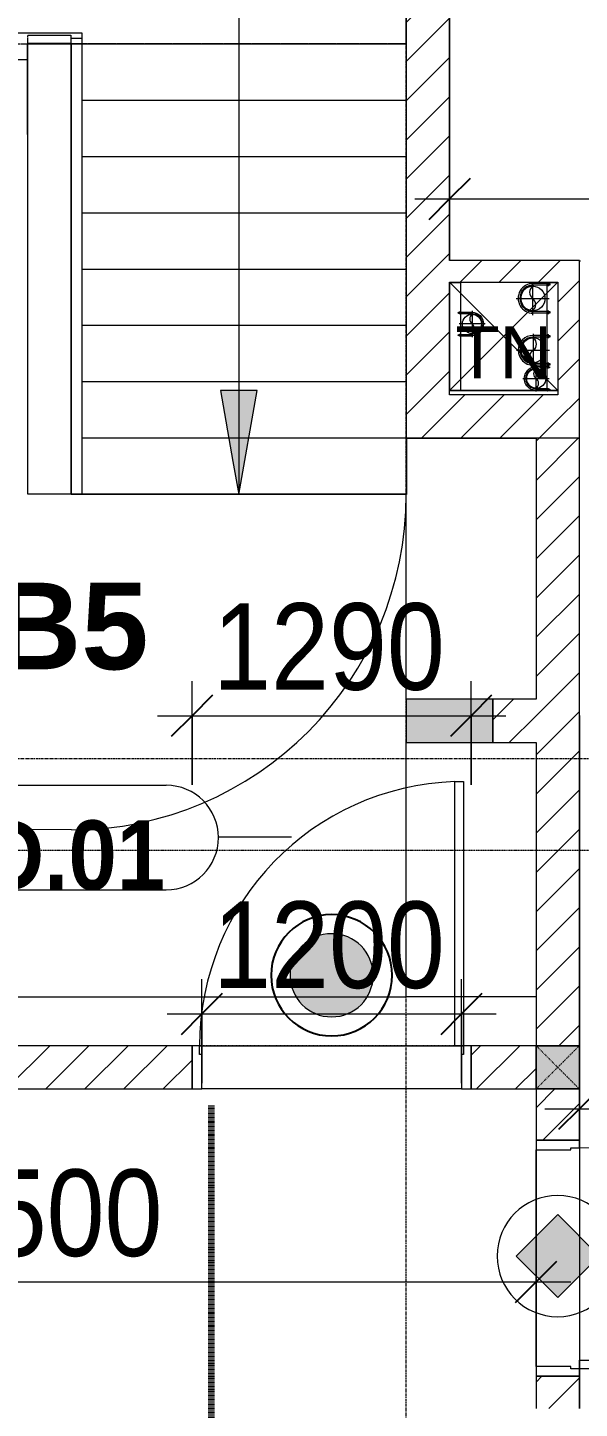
# Model space of a CAD drawing. Header units: millimetres. Extents: x 962 to 239635, y -15958 to 82755.
# Drawn here: x 178253 to 180804, y 70037 to 76413 of the extents above; entities that cross this region are included whole.
import ezdxf

# ---------------------------------------------------------------- set-up
doc = ezdxf.new("R2010")
doc.units = ezdxf.units.MM
for name, pattern in [('1 NÉT CALL OUT', [6, 3, -3]), ('Dash', [6, 3, -3]), ('Dash 1_8_', [6.35, 3.175, -3.175]), ('Dash Dot 3_16_', [7.9375, 4.7625, -1.5875, 0, -1.5875]), ('Grid Line', [22.225, 12.7, -3.175, 3.175, -3.175]), ('IMPORT-CENTER _2_', [40.64, 25.4, -5.08, 5.08, -5.08]), ('Overhead', [3.96875, 2.38125, -1.5875])]:
    doc.linetypes.add(name, pattern=pattern)
for name, color, linetype, lineweight in [('0-1', 7, 'Continuous', 5), ('0-2', 250, 'Continuous', 9), ('A-ANNO-DIMS', 211, 'Continuous', 9), ('A-ANNO-DIMS-160', 211, 'Continuous', 9), ('A-ANNO-NOTE', 131, 'Continuous', 9), ('A-ANNO-NOTE-1', 131, 'Continuous', 25), ('A-AREA', 32, 'Dash 1_8_', 9), ('A-DETL-3', 90, '1 NÉT CALL OUT', 100), ('A-DETL-GENF-2', 1, 'Continuous', 9), ('A-DETL-THIN-1', 151, 'Continuous', 9), ('A-DOOR-4', 1, 'Continuous', 9), ('A-DOOR-FRAM-1', 1, 'Continuous', 9), ('A-DOOR-IDEN', 31, 'Continuous', 9), ('A-FLOR-1', 250, 'Continuous', 9), ('A-FLOR-2', 9, 'Continuous', 9), ('A-FLOR-HRAL', 11, 'Continuous', 9), ('A-WALL', 113, 'Continuous', 9), ('A-WALL-3', 113, 'Continuous', 18), ('A-WALL-PATT-2', 111, 'Continuous', 9), ('G-ANNO-SYMB-1', 111, 'Dash Dot 3_16_', 18), ('G-ANNO-TEXT-1', 7, 'Continuous', 9), ('G-IMPT', 8, 'Continuous', 9), ('G-IMPT-2', 8, 'IMPORT-CENTER _2_', 9), ('M-EQPM', 50, 'Continuous', 9), ('S-COLS', 52, 'Continuous', 9), ('S-COLS-1', 52, 'Continuous', 5), ('S-COLS-2', 7, 'Continuous', 18), ('S-COLS-5', 52, 'Dash', 9), ('S-COLS-6', 52, 'Continuous', 18), ('S-COLS-HDLN', 52, 'Dash', 9), ('S-GRID-1', 1, 'Grid Line', 9), ('S-STRS', 31, 'Continuous', 9), ('S-STRS-ANNO', 31, 'Continuous', 9), ('S-STRS-MBND', 31, 'Overhead', 9)]:
    doc.layers.add(name, color=color, linetype=linetype, lineweight=lineweight)
doc.styles.add('Arial_10', font='arial_0.ttf', dxfattribs={"height": 240})
doc.styles.add('Arial_B_4', font='arialbd_0.ttf', dxfattribs={"height": 400})
doc.styles.add('Arial_B_6', font='arialbd_0.ttf', dxfattribs={"width": 0.9, "height": 320})
doc.styles.add('UTM Avo', font='UTM Avo.ttf', dxfattribs={"width": 0.9, "height": 400})
doc.dimstyles.new('1_Dim_chi_tiet_2_5', dxfattribs={"dimscale": 304.8, "dimtxt": 399.720379, "dimasz": 0.629921, "dimexe": 0.524934, "dimexo": 0.0625, "dimgap": 0.052493, "dimtad": 1, "dimdec": 0, "dimrnd": 5, "dimzin": 0, "dimdsep": 46, "dimtxsty": 'UTM Avo', "dimblk1": 'OBLIQUE', "dimblk2": 'OBLIQUE', "dimsah": 1, "dimcen": 0.09, "dimdle": 0.524934, "dimazin": 0, "dimtfac": 1, "dimtdec": 4, "dimtix": 1, "dimtmove": 0, "dimatfit": 3, "dimfxl": 1.049869, "dimfxlon": 1, "dimtvp": 1, "dimtolj": 1, "dimtzin": 0, "dimarcsym": 2})
doc.dimstyles.new('1_Dim_chi_tiet_2_5_1', dxfattribs={"dimscale": 304.8, "dimtxt": 399.720379, "dimasz": 0.629921, "dimexe": 0.524934, "dimexo": 0.0625, "dimgap": 0.052493, "dimtad": 1, "dimdec": 0, "dimrnd": 5, "dimzin": 0, "dimdsep": 46, "dimtxsty": 'UTM Avo', "dimblk1": 'OBLIQUE', "dimblk2": 'OBLIQUE', "dimsah": 1, "dimcen": 0.09, "dimdle": 0.524934, "dimazin": 0, "dimtfac": 1, "dimtdec": 4, "dimtix": 1, "dimtmove": 0, "dimatfit": 3, "dimfxl": 1.049869, "dimfxlon": 1, "dimtvp": 1, "dimtolj": 1, "dimtzin": 0, "dimarcsym": 2})
pattern_1 = [(45, (61750.9, 0), (-90.50967, 90.50967), [])]

# ---------------------------------------------------------------- blocks, each defined once
blk = doc.blocks.new('NCV_TKTC_KET CAU_rvt-1-TKCS_MB TẦNG 2')
at = {"layer": 'S-COLS-1'}
blk.add_hatch(color=256, dxfattribs=at).paths.add_polyline_path([(118652.6, 73111.9), (118652.6, 73311.9), (118252.6, 73311.9), (118252.6, 73111.9)])
at = {"layer": 'A-FLOR-1'}
for p, q in [((118252.4, 78036.9), (118252.4, 74516.9)), ((118952.5, 74737.4), (118452.6, 74737.4)), ((118252.4, 74516.9), (118852.4, 74516.9)), ((118852.4, 74516.9), (118852.4, 73311.9)), ((116703.4, 74259), (116502.6, 74259)), ((118252.6, 74259), (116753.4, 74259)), ((118252.6, 73311.9), (118252.6, 74259)), ((118252.6, 71936.9), (118252.6, 73111.9)), ((118852.4, 73111.9), (118852.4, 71711.9)), ((116252.6, 71936.9), (118252.6, 71936.9)), ((118852.4, 71936.9), (118252.6, 71936.9))]:
    blk.add_line(p, q, dxfattribs=at)
at = {"layer": 'S-COLS-2'}
for p, q in [((118252.6, 73311.9), (118252.6, 73111.9)), ((118652.6, 73311.9), (118252.6, 73311.9)), ((118652.6, 73111.9), (118652.6, 73311.9)), ((118252.6, 73111.9), (118652.6, 73111.9))]:
    blk.add_line(p, q, dxfattribs=at)
blk = doc.blocks.new('NCV_TKTC_TANG 2_rvt-1-TKCS_MB TẦNG 2')
at = {"layer": 'A-FLOR-2'}
for p, q in [((118452.7, 77936.9), (118452.7, 75337.4)), ((119052.1, 75336.9), (119057.7, 75336.9)), ((119052.7, 73236.9), (119052.7, 70036.9)), ((118852.7, 71230.3), (118852.7, 70230.3))]:
    blk.add_line(p, q, dxfattribs=at)
blk = doc.blocks.new('Top Rail Type - Top Rail_Internal_-1748017-TKCS_MB TẦNG 2')
at = {"layer": 'A-FLOR-HRAL'}
for p, q in [((116452.2, 76264.4), (116452.2, 76389.4)), ((116452.2, 76389.4), (116577.2, 76389.4)), ((116577.2, 76389.4), (116753.4, 76389.4)), ((116753.4, 76389.4), (116753.4, 76364.3)), ((116502.2, 76339.4), (116502.2, 76264.4)), ((116577.2, 76339.4), (116502.2, 76339.4)), ((116703.4, 76339.4), (116577.2, 76339.4)), ((116703.4, 76364.4), (116753.4, 76364.4)), ((116703.4, 76336.9), (116703.4, 76364.4)), ((116703.4, 74256.9), (116703.4, 76336.9)), ((116753.4, 76336.9), (116703.4, 76336.9)), ((116753.4, 76364.4), (116753.4, 76336.9)), ((116753.4, 76336.9), (116753.4, 74256.9)), ((116452.2, 75896.9), (116452.2, 76264.4)), ((116502.2, 76264.4), (116452.2, 76264.4)), ((116502.2, 76264.4), (116502.2, 75920.2)), ((116753.4, 74256.9), (116703.4, 74256.9))]:
    blk.add_line(p, q, dxfattribs=at)
blk = doc.blocks.new('Top Rail Type - Top Rail_Internal_-V134-TKCS_MB TẦNG 2')
at = {"layer": 'A-FLOR-HRAL'}
for p, q in [((116452.2, 76389.4), (116753.4, 76389.4)), ((116452.2, 76264.4), (116452.2, 76389.4)), ((116502.2, 76339.4), (116703.4, 76339.4)), ((116502.2, 76264.4), (116502.2, 76339.4)), ((116703.4, 76339.4), (116703.4, 76336.9)), ((116703.4, 76336.9), (116703.4, 74256.9)), ((116753.4, 76364.4), (116753.4, 76336.9)), ((116753.4, 76336.9), (116753.4, 74256.9)), ((116452.2, 75896.9), (116452.2, 76264.4)), ((116502.2, 75920.2), (116502.2, 76264.4)), ((116753.4, 74256.9), (116703.4, 74256.9))]:
    blk.add_line(p, q, dxfattribs=at)
blk = doc.blocks.new('TKTC_XREF_251221_MB TANG 2-7 - TKTC_XREF_260130_MB TANG 2-5_dwg_CUM U_DN100-4746796-TKCS_MB TẦNG 2')
at = {"layer": 'G-IMPT'}
blk.add_hatch(color=256, dxfattribs=at).paths.add_polyline_path([(0, 61), (0, 57), (14.8, 55.1), (28.5, 49.4), (40.3, 40.3), (49.4, 28.5), (55.1, 14.8), (57, 0), (55.1, -14.8), (49.4, -28.5), (40.3, -40.3), (28.5, -49.4), (14.8, -55.1), (0, -57), (0, -61), (15.8, -58.9), (30.5, -52.8), (43.1, -43.1), (52.8, -30.5), (58.9, -15.8), (61, 0), (58.9, 15.8), (52.8, 30.5), (43.1, 43.1), (30.5, 52.8), (15.8, 58.9)])
for p, q in [((-79.1, 66.6), (-79.1, 63.4)), ((-76.6, 66.6), (-76.6, 63.4)), ((-74.6, 66.6), (-74.6, 63.4)), ((-72.7, 69.3), (-72.7, 60.7)), ((-66.9, 67.9), (-71.7, 67.9)), ((-65, 69), (0, 69)), ((-66.9, 62.1), (-71.7, 62.1)), ((-79.1, -63.4), (-79.1, -66.6)), ((-76.6, -63.4), (-76.6, -66.6)), ((-74.6, -63.4), (-74.6, -66.6)), ((-72.7, -60.7), (-72.7, -69.3)), ((-66.9, -62.1), (-71.7, -62.1)), ((-66.9, -67.9), (-71.7, -67.9)), ((-65, -69), (0, -69))]:
    blk.add_line(p, q, dxfattribs=at)
at = {"layer": 'G-IMPT', "flags": 128}
for points in [[(-72.7, 67.6), (-78.1, 67.6), (-78.1, 62.4), (-72.7, 62.4)], [(-71.7, 59.2), (-66.9, 59.2), (-66.9, 70.8), (-71.7, 70.8)], [(-66.9, 70.8), (-66.9, 72.7), (-65, 72.7), (-65, 57.3), (-66.9, 57.3), (-66.9, 59.2)], [(-65, 61), (0, 61), (0, 57)], [(-72.7, -62.4), (-78.1, -62.4), (-78.1, -67.6), (-72.7, -67.6)], [(-71.7, -70.8), (-66.9, -70.8), (-66.9, -59.2), (-71.7, -59.2)], [(-66.9, -59.2), (-66.9, -57.3), (-65, -57.3), (-65, -72.7), (-66.9, -72.7), (-66.9, -70.8)], [(-65, -61), (0, -61), (0, -57)]]:
    blk.add_lwpolyline(points, dxfattribs=at)
at = {"layer": 'G-IMPT'}
for centre, radius, start, end in [((-78.1, 66.6), 0.96, 90, 180), ((-71.1, 69.3), 1.56, 112.61986, 247.38014), ((-67.9, 65), 4.8, 143.1301, 216.8699), ((0, 0), 69, 270, 90), ((-78.1, 63.4), 0.96, 180, 270), ((-71.1, 60.7), 1.56, 112.61986, 247.38014), ((0, 0), 61, 270, 90), ((0, 0), 57, 270, 90), ((-78.1, -63.4), 0.96, 90, 180), ((-71.1, -60.7), 1.56, 112.61986, 247.38014), ((-67.9, -65), 4.8, 143.1301, 216.8699), ((-78.1, -66.6), 0.96, 180, 270), ((-71.1, -69.3), 1.56, 112.61986, 247.38014)]:
    blk.add_arc(centre, radius, start, end, dxfattribs=at)
blk = doc.blocks.new('TKTC_XREF_251221_MB TANG 2-7 - TKTC_XREF_260130_MB TANG 2-5_dwg_$cc-4746806-TKCS_MB TẦNG 2')
at = {"layer": 'G-IMPT-2'}
for p, q in [((0, -0.673), (0, 0.673)), ((-0.673, 0), (0.673, 0))]:
    blk.add_line(p, q, dxfattribs=at)
at = {"layer": 'M-EQPM'}
blk.add_circle((0, 0), 0.5, dxfattribs=at)
for centre, radius, start, end in [((0, 0), 0.5, 90, 270), ((0.188, 0.25), 0.313, 126.8699, 233.1301), ((-0.188, -0.25), 0.313, 306.8699, 53.1301)]:
    blk.add_arc(centre, radius, start, end, dxfattribs=at)
blk = doc.blocks.new('TKTC_XREF_251221_MB TANG 2-7 - TKTC_XREF_260130_MB TANG 2-5_dwg_$cc-4746802-TKCS_MB TẦNG 2')
at = {"layer": 'G-IMPT-2'}
for p, q in [((-0.673, 0), (0.673, 0)), ((0, -0.673), (0, 0.673))]:
    blk.add_line(p, q, dxfattribs=at)
at = {"layer": 'M-EQPM'}
blk.add_circle((0, 0), 0.5, dxfattribs=at)
for centre, radius, start, end in [((0, 0), 0.5, 90, 270), ((0.188, 0.25), 0.313, 126.8699, 233.1301), ((-0.188, -0.25), 0.313, 306.8699, 53.1301)]:
    blk.add_arc(centre, radius, start, end, dxfattribs=at)
blk = doc.blocks.new('TKTC_XREF_251221_MB TANG 2-7 - TKTC_XREF_260130_MB TANG 2-5_dwg_CUM U_DN100-4746799-TKCS_MB TẦNG 2')
at = {"layer": 'G-IMPT'}
blk.add_hatch(color=256, dxfattribs=at).paths.add_polyline_path([(0, 61), (15.8, 58.9), (30.5, 52.8), (43.1, 43.1), (52.8, 30.5), (58.9, 15.8), (61, 0), (58.9, -15.8), (52.8, -30.5), (43.1, -43.1), (30.5, -52.8), (15.8, -58.9), (0, -61), (0, -57), (14.8, -55.1), (28.5, -49.4), (40.3, -40.3), (49.4, -28.5), (55.1, -14.8), (57, 0), (55.1, 14.8), (49.4, 28.5), (40.3, 40.3), (28.5, 49.4), (14.8, 55.1), (0, 57)])
for p, q in [((-79.1, 66.6), (-79.1, 63.4)), ((-76.6, 66.6), (-76.6, 63.4)), ((-74.6, 66.6), (-74.6, 63.4)), ((-72.7, 69.3), (-72.7, 60.7)), ((-66.9, 67.9), (-71.7, 67.9)), ((-66.9, 62.1), (-71.7, 62.1)), ((-65, 69), (0, 69)), ((-79.1, -63.4), (-79.1, -66.6)), ((-76.6, -63.4), (-76.6, -66.6)), ((-74.6, -63.4), (-74.6, -66.6)), ((-72.7, -60.7), (-72.7, -69.3)), ((-66.9, -62.1), (-71.7, -62.1)), ((-66.9, -67.9), (-71.7, -67.9)), ((-65, -69), (0, -69))]:
    blk.add_line(p, q, dxfattribs=at)
at = {"layer": 'G-IMPT', "flags": 128}
for points in [[(-72.7, 67.6), (-78.1, 67.6), (-78.1, 62.4), (-72.7, 62.4)], [(-71.7, 59.2), (-66.9, 59.2), (-66.9, 70.8), (-71.7, 70.8)], [(-66.9, 70.8), (-66.9, 72.7), (-65, 72.7), (-65, 57.3), (-66.9, 57.3), (-66.9, 59.2)], [(-65, 61), (0, 61), (0, 57)], [(-72.7, -62.4), (-78.1, -62.4), (-78.1, -67.6), (-72.7, -67.6)], [(-71.7, -70.8), (-66.9, -70.8), (-66.9, -59.2), (-71.7, -59.2)], [(-66.9, -59.2), (-66.9, -57.3), (-65, -57.3), (-65, -72.7), (-66.9, -72.7), (-66.9, -70.8)], [(-65, -61), (0, -61), (0, -57)]]:
    blk.add_lwpolyline(points, dxfattribs=at)
at = {"layer": 'G-IMPT'}
for centre, radius, start, end in [((-78.1, 66.6), 0.96, 90, 180), ((-78.1, 63.4), 0.96, 180, 270), ((-71.1, 69.3), 1.56, 112.61986, 247.38014), ((-67.9, 65), 4.8, 143.1301, 216.8699), ((-71.1, 60.7), 1.56, 112.61986, 247.38014), ((0, 0), 69, 270, 90), ((0, 0), 61, 270, 90), ((0, 0), 57, 270, 90), ((-78.1, -63.4), 0.96, 90, 180), ((-78.1, -66.6), 0.96, 180, 270), ((-71.1, -60.7), 1.56, 112.61986, 247.38014), ((-67.9, -65), 4.8, 143.1301, 216.8699), ((-71.1, -69.3), 1.56, 112.61986, 247.38014)]:
    blk.add_arc(centre, radius, start, end, dxfattribs=at)
blk = doc.blocks.new('TKTC_XREF_251221_MB TANG 2-7 - TKTC_XREF_260130_MB TANG 2-5_dwg_$cc-V143-TKCS_MB TẦNG 2')
at = {"layer": 'G-IMPT-2'}
for p, q in [((0, -0.673), (0, 0.66)), ((-0.673, 0), (0.673, 0))]:
    blk.add_line(p, q, dxfattribs=at)
at = {"layer": 'M-EQPM'}
blk.add_circle((0, 0), 0.5, dxfattribs=at)
for centre, radius, start, end in [((0, 0), 0.5, 90, 270), ((0.188, 0.25), 0.313, 126.8699, 233.1301), ((-0.188, -0.25), 0.313, 306.8699, 53.1301)]:
    blk.add_arc(centre, radius, start, end, dxfattribs=at)
blk = doc.blocks.new('TKTC_XREF_251221_MB TANG 2-7 - TKTC_XREF_260130_MB TANG 2-5_dwg_$cc-4746801-TKCS_MB TẦNG 2')
at = {"layer": 'G-IMPT-2'}
for p, q in [((-0.673, 0), (0.673, 0)), ((0, -0.673), (0, 0.673))]:
    blk.add_line(p, q, dxfattribs=at)
at = {"layer": 'M-EQPM'}
blk.add_circle((0, 0), 0.5, dxfattribs=at)
for centre, radius, start, end in [((0, 0), 0.5, 90, 270), ((0.188, 0.25), 0.313, 126.8699, 233.1301), ((-0.188, -0.25), 0.313, 306.8699, 53.1301)]:
    blk.add_arc(centre, radius, start, end, dxfattribs=at)
blk = doc.blocks.new('TKTC_XREF_251221_MB TANG 2-7 - TKTC_XREF_251221_MB TANG 2-7-2039446-TKCS_MB TẦNG 2')
at = {"layer": 'M-EQPM'}
for p, q in [((84801, 57499), (84801, 57998.8)), ((84801, 57998.8), (84850.8, 57998.5)), ((84850.8, 57998.5), (84850.8, 57498.6)), ((85251, 57499), (85251, 57998.8)), ((85251, 57998.8), (85299.9, 57998.5)), ((84850.8, 57498.6), (84801, 57499)), ((85299.9, 57498.6), (85251, 57499))]:
    blk.add_line(p, q, dxfattribs=at)
for name, p, xscale, yscale, zscale, rotation in [('TKTC_XREF_251221_MB TANG 2-7 - TKTC_XREF_260130_MB TANG 2-5_dwg_$cc-V143-TKCS_MB TẦNG 2', (85184.1, 57925.4), 113.7150000000092, 113.7150000000092, 113.7150000000092, 359.9990086636432), ('TKTC_XREF_251221_MB TANG 2-7 - TKTC_XREF_260130_MB TANG 2-5_dwg_CUM U_DN100-4746796-TKCS_MB TẦNG 2', (85185.9, 57926.3), 0.9975000000000005, 0.9975000000000005, 0.9975000000000005, 180.000991338195), ('TKTC_XREF_251221_MB TANG 2-7 - TKTC_XREF_260130_MB TANG 2-5_dwg_$cc-4746802-TKCS_MB TẦNG 2', (84904.5, 57808), 90.00000000005119, 90.00000000005119, 90.00000000005119, 180.3740267799373), ('TKTC_XREF_251221_MB TANG 2-7 - TKTC_XREF_260130_MB TANG 2-5_dwg_CUM U_DN100-4746796-TKCS_MB TẦNG 2', (85186, 57686.2), 0.9974999999999965, 0.9974999999999965, 0.9974999999999965, 180.0009913385626), ('TKTC_XREF_251221_MB TANG 2-7 - TKTC_XREF_260130_MB TANG 2-5_dwg_$cc-4746801-TKCS_MB TẦNG 2', (85199.9, 57556), 90.00000000005119, 90.00000000005119, 90.00000000005119, 0.3740267799372842)]:
    blk.add_blockref(name, p, dxfattribs=dict(xscale=xscale, yscale=yscale, zscale=zscale, rotation=rotation))
at = {"extrusion": (0, 0, -1)}
for name, p, xscale, yscale, zscale, rotation in [('TKTC_XREF_251221_MB TANG 2-7 - TKTC_XREF_260130_MB TANG 2-5_dwg_CUM U_DN100-4746799-TKCS_MB TẦNG 2', (-84902.5, 57808), 0.7894736842105242, 0.7894736842105242, -0.7894736842105242, 179.6259732184666), ('TKTC_XREF_251221_MB TANG 2-7 - TKTC_XREF_260130_MB TANG 2-5_dwg_$cc-4746806-TKCS_MB TẦNG 2', (-85186, 57686.2), 113.7150000000092, 113.7150000000092, -113.7150000000092, 179.9990086636432), ('TKTC_XREF_251221_MB TANG 2-7 - TKTC_XREF_260130_MB TANG 2-5_dwg_CUM U_DN100-4746799-TKCS_MB TẦNG 2', (-85199.9, 57556), 0.7894736842105242, 0.7894736842105242, -0.7894736842105242, 359.6259732184666)]:
    blk.add_blockref(name, p, dxfattribs=dict(at, xscale=xscale, yscale=yscale, zscale=zscale, rotation=rotation))
blk = doc.blocks.new('G1_SOF - BO TRU - 200x200-3052401-TKCS_MB TẦNG 2')
at = {"layer": 'S-COLS-HDLN'}
for p, q in [((-100, -100), (100, 100)), ((100, -100), (-100, 100))]:
    blk.add_line(p, q, dxfattribs=at)
blk = doc.blocks.new('FD_01 - FD_01-1200x2200mm-1787917-TKCS_MB TẦNG 2')
at = {"layer": 'A-DETL-GENF-2'}
for p, q in [((570, 100), (570, 1320)), ((570, 1320), (610, 1320)), ((610, 1320), (610, 100)), ((610, 100), (570, 100))]:
    blk.add_line(p, q, dxfattribs=at)
blk.add_arc((610, 100), 1220, 91.87889, 180, dxfattribs=at)
at = {"layer": 'A-DOOR-FRAM-1'}
for p, q in [((-610, 100), (-645, 100)), ((-645, 100), (-645, -100)), ((-610, 60), (-610, 100)), ((645, 100), (610, 100)), ((610, 100), (610, 60)), ((645, -100), (645, 100)), ((-600, 60), (-610, 60)), ((-600, -100), (-600, 60)), ((610, 60), (600, 60)), ((600, 60), (600, -100)), ((-645, -100), (-600, -100)), ((600, -100), (645, -100))]:
    blk.add_line(p, q, dxfattribs=at)
blk = doc.blocks.new('FD_05 - FD_05-1000x2200mm-835434-TKCS_MB TẦNG 2')
at = {"layer": 'A-DETL-GENF-2'}
for p, q in [((470, 100), (470, 1120)), ((470, 1120), (510, 1120)), ((510, 1120), (510, 100)), ((510, 100), (470, 100))]:
    blk.add_line(p, q, dxfattribs=at)
blk.add_arc((510, 100), 1020, 92.24747, 180, dxfattribs=at)
at = {"layer": 'A-DOOR-FRAM-1'}
for p, q in [((-510, 100), (-545, 100)), ((-545, 100), (-545, -100)), ((-510, 60), (-510, 100)), ((545, 100), (510, 100)), ((510, 100), (510, 60)), ((545, -100), (545, 100)), ((-500, 60), (-510, 60)), ((-500, -100), (-500, 60)), ((510, 60), (500, 60)), ((500, 60), (500, -100)), ((-545, -100), (-500, -100)), ((500, -100), (545, -100))]:
    blk.add_line(p, q, dxfattribs=at)
blk = doc.blocks.new('HDNDCT_GHI CHÚ CỬA CHỐNG CHÁY EI30 - HDNDCT_GHI CHÚ CỬA CHỐNG CHÁY EI30-2461928-TKCS_MB TẦNG 2')
at = {"layer": 'A-ANNO-NOTE'}
blk.add_hatch(color=256, dxfattribs=at).paths.add_polyline_path([(-1.2, 0), (0, 1.2), (1.2, 0), (0, -1.2)])
for p, q in [((0, 1.2), (-1.2, 0)), ((1.2, 0), (0, 1.2)), ((-1.2, 0), (0, -1.2)), ((0, -1.2), (1.2, 0))]:
    blk.add_line(p, q, dxfattribs=at)
for start, end in [(360, 180), (180, 360)]:
    blk.add_arc((0, 0), 1.75, start, end, dxfattribs=at)
blk = doc.blocks.new('HDNDCT_GHI CHÚ CỬA CHỐNG CHÁY EI60 - HDNDCT_GHI CHÚ CỬA CHỐNG CHÁY EI60-1614697-TKCS_MB TẦNG 2')
at = {"layer": 'A-ANNO-NOTE'}
h = blk.add_hatch(color=256, dxfattribs=at)
edge = h.paths.add_edge_path()
edge.add_arc((0, 0), 1.2, 0, 180)
edge.add_arc((0, 0), 1.2, 180, 360)
for radius, start, end in [(1.75, 360, 180), (1.2, 360, 180), (1.2, 180, 360)]:
    blk.add_arc((0, 0), radius, start, end, dxfattribs=at)
at = {"layer": 'A-ANNO-NOTE-1'}
for start, end in [(360, 180), (180, 360)]:
    blk.add_arc((0, 0), 1.75, start, end, dxfattribs=at)
blk = doc.blocks.new('DIMBLOCK187-TKCS_MB TẦNG 2')
at = {"layer": 'A-ANNO-DIMS-160'}
for p, q in [((179013.4, 72915.7), (179013.4, 73395.7)), ((180303.4, 72915.7), (180303.4, 73395.7)), ((178853.4, 73235.7), (180463.4, 73235.7)), ((179013.4, 73235.7), (179013.4, 72915.7)), ((180303.4, 73235.7), (180303.4, 72915.7))]:
    blk.add_line(p, q, dxfattribs=at)
at = {"layer": 'A-ANNO-DIMS-160', "lineweight": 25}
for p, q in [((179013.4, 73235.7), (179109.4, 73331.7)), ((180303.4, 73235.7), (180399.4, 73331.7)), ((179013.4, 73235.7), (178917.4, 73139.7)), ((180303.4, 73235.7), (180207.4, 73139.7))]:
    blk.add_line(p, q, dxfattribs=at)
at = {"layer": 'A-ANNO-DIMS-160', "color": 0, "insert": (179110.6, 73755.3), "char_height": 400, "width": 1314.636, "attachment_point": 1, "line_spacing_factor": 1.110334, "style": 'UTM Avo'}
blk.add_mtext('1290', dxfattribs=at)
blk = doc.blocks.new('_Oblique')
at = {"color": 0, "linetype": 'ByBlock', "lineweight": -2}
blk.add_line((-0.5, -0.5), (0.5, 0.5), dxfattribs=at)
blk = doc.blocks.new('DIMBLOCK188-TKCS_MB TẦNG 2')
at = {"layer": 'A-ANNO-DIMS-160'}
for p, q in [((179058.4, 71538.3), (179058.4, 72018.3)), ((180258.4, 71538.3), (180258.4, 72018.3)), ((178898.4, 71858.3), (180418.4, 71858.3)), ((179058.4, 71858.3), (179058.4, 71538.3)), ((180258.4, 71858.3), (180258.4, 71538.3))]:
    blk.add_line(p, q, dxfattribs=at)
at = {"layer": 'A-ANNO-DIMS-160', "lineweight": 25}
for p, q in [((179058.4, 71858.3), (179154.4, 71954.3)), ((180258.4, 71858.3), (180354.4, 71954.3)), ((179058.4, 71858.3), (178962.4, 71762.3)), ((180258.4, 71858.3), (180162.4, 71762.3))]:
    blk.add_line(p, q, dxfattribs=at)
at = {"layer": 'A-ANNO-DIMS-160', "color": 0, "insert": (179110.6, 72377.9), "char_height": 400, "width": 1314.636, "attachment_point": 1, "line_spacing_factor": 1.110334, "style": 'UTM Avo'}
blk.add_mtext('1200', dxfattribs=at)
blk = doc.blocks.new('STN_Door Tag - STN_Door Tag-1788670-TKCS_MB TẦNG 2')
at = {"layer": 'A-DOOR-IDEN'}
for p, q in [((-3.37, 1.495), (3.431, 1.495)), ((-3.37, -1.524), (3.431, -1.524))]:
    blk.add_line(p, q, dxfattribs=at)
for centre, start, end in [((-3.37, -0.015), 90, 270), ((3.431, -0.015), 270, 90)]:
    blk.add_arc(centre, 1.509, start, end, dxfattribs=at)
blk = doc.blocks.new('DIMBLOCK249-TKCS_MB TẦNG 2')
at = {"layer": 'A-ANNO-DIMS-160'}
for p, q in [((176103.5, 70940.6), (176103.5, 70460.6)), ((176103.5, 70620.6), (176103.5, 70940.6)), ((180603.4, 70940.6), (180603.4, 70460.6)), ((180603.4, 70620.6), (180603.4, 70940.6)), ((175943.5, 70620.6), (180763.4, 70620.6))]:
    blk.add_line(p, q, dxfattribs=at)
at = {"layer": 'A-ANNO-DIMS-160', "lineweight": 25}
for p, q in [((176103.5, 70620.6), (176199.5, 70716.6)), ((180603.4, 70620.6), (180699.4, 70716.6)), ((176103.5, 70620.6), (176007.5, 70524.6)), ((180603.4, 70620.6), (180507.4, 70524.6))]:
    blk.add_line(p, q, dxfattribs=at)
at = {"layer": 'A-ANNO-DIMS-160', "color": 0, "insert": (177805.7, 71140.3), "char_height": 400, "width": 1314.636, "attachment_point": 1, "line_spacing_factor": 1.110334, "style": 'UTM Avo'}
blk.add_mtext('4500', dxfattribs=at)
blk = doc.blocks.new('DIMBLOCK306-TKCS_MB TẦNG 2')
at = {"layer": 'A-ANNO-DIMS-160'}
for p, q in [((180803.4, 71740.6), (180803.4, 71260.6)), ((180803.4, 71420.6), (180803.4, 71740.6)), ((187603.5, 71740.6), (187603.5, 71260.6)), ((187603.5, 71420.6), (187603.5, 71740.6)), ((180643.4, 71420.6), (187763.5, 71420.6))]:
    blk.add_line(p, q, dxfattribs=at)
at = {"layer": 'A-ANNO-DIMS-160', "lineweight": 25}
for p, q in [((180803.4, 71420.6), (180899.4, 71516.6)), ((187603.5, 71420.6), (187699.5, 71516.6)), ((180803.4, 71420.6), (180707.4, 71324.6)), ((187603.5, 71420.6), (187507.5, 71324.6))]:
    blk.add_line(p, q, dxfattribs=at)
at = {"layer": 'A-ANNO-DIMS-160', "color": 0, "insert": (183655.7, 71940.3), "char_height": 400, "width": 1314.636, "attachment_point": 1, "line_spacing_factor": 1.110334, "style": 'UTM Avo'}
blk.add_mtext('6800', dxfattribs=at)
blk = doc.blocks.new('DIMBLOCK357-TKCS_MB TẦNG 2')
at = {"layer": 'A-ANNO-DIMS-160'}
for p, q in [((180203.5, 75941.8), (180203.5, 75461.8)), ((180203.5, 75621.8), (180203.5, 75941.8)), ((188803.5, 75941.8), (188803.5, 75461.8)), ((188803.5, 75621.8), (188803.5, 75941.8)), ((180043.5, 75621.8), (188963.5, 75621.8))]:
    blk.add_line(p, q, dxfattribs=at)
at = {"layer": 'A-ANNO-DIMS-160', "lineweight": 25}
for p, q in [((180203.5, 75621.8), (180299.5, 75717.8)), ((188803.5, 75621.8), (188899.5, 75717.8)), ((180203.5, 75621.8), (180107.5, 75525.8)), ((188803.5, 75621.8), (188707.5, 75525.8))]:
    blk.add_line(p, q, dxfattribs=at)
at = {"layer": 'A-ANNO-DIMS-160', "color": 0, "insert": (183955.7, 76141.4), "char_height": 400, "width": 1314.636, "attachment_point": 1, "line_spacing_factor": 1.110334, "style": 'UTM Avo'}
blk.add_mtext('8600', dxfattribs=at)

msp = doc.modelspace()

# ---------------------------------------------------------------- hatches: boundary and pattern name
at = {"layer": 'A-WALL-PATT-2'}
h = msp.add_hatch(dxfattribs=at)
h.set_pattern_fill('FP_1', color=256, style=0, pattern_type=2)
h.set_pattern_definition(pattern_1)
h.paths.add_polyline_path([(180003.5, 74716.9), (180203.5, 74716.9), (180203.5, 77936.9), (180003.5, 77936.9), (180003.5, 74938.5)])
h = msp.add_hatch(dxfattribs=at)
h.set_pattern_fill('FP_1', color=256, style=0, pattern_type=2)
h.set_pattern_definition(pattern_1)
h.paths.add_polyline_path([(180203.5, 75237.4), (180703.4, 75237.4), (180703.4, 75337.4), (180203.5, 75337.4)])
h = msp.add_hatch(dxfattribs=at)
h.set_pattern_fill('FP_1', color=256, style=0, pattern_type=2)
h.set_pattern_definition(pattern_1)
h.paths.add_polyline_path([(180736.3, 74516.9), (180803.4, 74516.9), (180803.4, 75337.4), (180703.4, 75337.4), (180703.4, 74516.9)])
h = msp.add_hatch(dxfattribs=at)
h.set_pattern_fill('FP_1', color=256, style=0, pattern_type=2)
h.set_pattern_definition(pattern_1)
h.paths.add_polyline_path([(180003.5, 74516.9), (180703.4, 74516.9), (180703.4, 74716.9), (180003.5, 74716.9)])
h = msp.add_hatch(dxfattribs=at)
h.set_pattern_fill('FP_1', color=256, style=0, pattern_type=2)
h.set_pattern_definition(pattern_1)
h.paths.add_polyline_path([(180603.4, 70036.9), (180803.4, 70036.9), (180803.4, 70185.3), (180603.4, 70185.3), (180603.4, 70176.8)])
h.paths.add_polyline_path([(180736.3, 71275.3), (180803.4, 71275.3), (180803.4, 71511.9), (180603.4, 71511.9), (180603.4, 71275.3)])
h.paths.add_polyline_path([(180736.3, 71711.9), (180803.4, 71711.9), (180803.4, 74516.9), (180603.4, 74516.9), (180603.4, 71711.9)])
h = msp.add_hatch(dxfattribs=at)
h.set_pattern_fill('FP_1', color=256, style=0, pattern_type=2)
h.set_pattern_definition(pattern_1)
h.paths.add_polyline_path([(180603.4, 73111.9), (180603.4, 73311.9), (180403.5, 73311.9), (180403.5, 73111.9)])
h = msp.add_hatch(dxfattribs=at)
h.set_pattern_fill('FP_1', color=256, style=0, pattern_type=2)
h.set_pattern_definition(pattern_1)
h.paths.add_polyline_path([(179013.4, 71511.9), (179013.4, 71711.9), (178003.5, 71711.9), (178003.5, 71511.9)])
h.paths.add_polyline_path([(180603.4, 71511.9), (180603.4, 71711.9), (180303.4, 71711.9), (180303.4, 71511.9)])
at = {"layer": 'S-COLS-1'}
msp.add_hatch(color=256, dxfattribs=at).paths.add_polyline_path([(180603.4, 71511.9), (180803.4, 71511.9), (180803.4, 71711.9), (180603.4, 71711.9)])
at = {"layer": 'S-STRS-ANNO'}
msp.add_hatch(color=256, dxfattribs=at).paths.add_polyline_path([(179228.9, 74256.9), (179313.5, 74736.9), (179144.2, 74736.9), (179202, 74409.5)])

# ---------------------------------------------------------------- linework, layer by layer
at = {"layer": '0-2'}
for p, q in [((180703.4, 75237.4), (180203.5, 74737.4)), ((180203.5, 75237.4), (180703.4, 74737.4)), ((180203.5, 74737.4), (180703.4, 74737.4))]:
    msp.add_line(p, q, dxfattribs=at)
at = {"layer": 'A-AREA'}
msp.add_line((180268.4, 71711.9), (179048.4, 71711.9), dxfattribs=at)
at = {"layer": 'A-DETL-3'}
msp.add_line((179103.5, 52256.9), (179103.5, 71435.3), dxfattribs=at)
at = {"layer": 'A-DETL-THIN-1'}
msp.add_line((178456.3, 72708.1), (178253.1, 72709.4), dxfattribs=at)
msp.add_arc((178454.3, 74256.9), 1548.8, 270.07593, 0.07593, dxfattribs=at)
at = {"layer": 'A-DOOR-IDEN'}
msp.add_line((179472.4, 72674.5), (179135.1, 72674.5), dxfattribs=at)
at = {"layer": 'A-WALL'}
for p, q in [((179048.4, 71711.9), (180268.4, 71711.9)), ((180603.4, 71511.9), (180603.4, 71711.9)), ((180603.4, 71711.9), (180803.4, 71711.9)), ((180258.4, 71511.9), (179058.4, 71511.9)), ((180803.4, 71511.9), (180603.4, 71511.9)), ((180603.4, 70230.3), (180603.4, 71230.3)), ((180803.4, 71240.3), (180803.4, 70220.3))]:
    msp.add_line(p, q, dxfattribs=at)
at = {"layer": 'A-WALL-3'}
for p, q in [((180003.5, 77936.9), (180003.5, 74516.9)), ((180203.5, 75337.4), (180203.5, 77936.9)), ((180803.4, 75337.4), (180203.5, 75337.4)), ((180803.4, 71711.9), (180803.4, 75337.4)), ((180203.5, 75237.4), (180703.4, 75237.4)), ((180203.5, 74716.9), (180203.5, 75237.4)), ((180703.4, 75237.4), (180703.4, 74716.9)), ((180703.4, 74716.9), (180203.5, 74716.9)), ((180803.4, 74516.9), (180003.5, 74516.9)), ((180603.4, 74516.9), (180603.4, 73311.9)), ((180603.4, 73311.9), (180403.5, 73311.9)), ((180403.5, 73311.9), (180403.5, 73111.9)), ((180403.5, 73111.9), (180603.4, 73111.9)), ((180603.4, 73111.9), (180603.4, 71711.9)), ((179013.4, 71711.9), (178003.5, 71711.9)), ((179013.4, 71511.9), (179013.4, 71711.9)), ((180603.4, 71711.9), (180303.4, 71711.9)), ((180303.4, 71711.9), (180303.4, 71511.9)), ((176103.5, 71511.9), (179013.4, 71511.9)), ((180303.4, 71511.9), (180603.4, 71511.9)), ((180603.4, 71511.9), (180603.4, 71275.3)), ((180803.4, 71275.3), (180803.4, 71511.9)), ((180603.4, 71275.3), (180803.4, 71275.3)), ((180603.4, 70185.3), (180603.4, 70036.9)), ((180803.4, 70185.3), (180603.4, 70185.3)), ((180803.4, 70036.9), (180803.4, 70185.3))]:
    msp.add_line(p, q, dxfattribs=at)
at = {"layer": 'G-ANNO-SYMB-1'}
msp.add_line((90498.7, 72614.1), (196677.7, 72614.1), dxfattribs=at)
at = {"layer": 'S-COLS'}
for p, q in [((180803.4, 71711.9), (180603.4, 71711.9)), ((180603.4, 71711.9), (180603.4, 71511.9)), ((180603.4, 71511.9), (180803.4, 71511.9))]:
    msp.add_line(p, q, dxfattribs=at)
at = {"layer": 'S-COLS-6'}
msp.add_line((180803.4, 71511.9), (180803.4, 71711.9), dxfattribs=at)
at = {"layer": 'S-GRID-1'}
for p, q in [((180003.5, 19351.6), (180003.5, 76542.3)), ((189415.6, 73036.9), (96253.4, 73036.9))]:
    msp.add_line(p, q, dxfattribs=at)
at = {"layer": 'S-STRS'}
for p, q in [((178253.5, 76339), (178453.9, 76339)), ((178253.5, 76336.9), (178253.5, 76339)), ((178253.5, 76076.9), (178253.5, 76336.9)), ((178453.9, 76339), (178453.9, 76336.9)), ((178453.9, 76336.9), (178453.9, 76076.9)), ((180003.3, 76336.9), (178504.3, 76336.9)), ((178253.5, 75920.4), (178253.5, 76076.9)), ((178453.9, 76076.9), (178453.9, 75816.9)), ((180003.3, 76076.9), (178504.3, 76076.9)), ((178253.5, 75819), (178253.5, 75920.4)), ((178253.5, 75559), (178253.5, 75819)), ((178453.9, 75816.9), (178453.9, 75556.9)), ((180003.3, 75816.9), (178504.3, 75816.9)), ((178253.5, 75299), (178253.5, 75559)), ((178453.9, 75556.9), (178453.9, 75296.9)), ((180003.3, 75556.9), (178504.3, 75556.9)), ((178253.5, 75039), (178253.5, 75299)), ((178453.9, 75296.9), (178453.9, 75036.9)), ((180003.3, 75296.9), (178504.3, 75296.9)), ((178253.5, 74779), (178253.5, 75039)), ((178453.9, 75036.9), (178453.9, 74776.9)), ((180003.3, 75036.9), (178504.3, 75036.9)), ((178253.5, 74519), (178253.5, 74779)), ((178453.9, 74776.9), (178453.9, 74516.9)), ((180003.3, 74776.9), (178504.3, 74776.9)), ((178253.5, 74259), (178253.5, 74519)), ((178453.9, 74516.9), (178453.9, 74259)), ((180003.4, 74516.9), (178504.3, 74516.9)), ((180003.9, 74516.9), (180003.9, 74256.9)), ((180003.9, 74256.9), (178504.3, 74256.9))]:
    msp.add_line(p, q, dxfattribs=at)
at = {"layer": 'S-STRS-ANNO'}
for p, q in [((179228.9, 77188), (179228.9, 76336.9)), ((179228.9, 76336.9), (179228.9, 76076.9)), ((179228.9, 76076.9), (179228.9, 75816.9)), ((179228.9, 75816.9), (179228.9, 75556.9)), ((179228.9, 75556.9), (179228.9, 75296.9)), ((179228.9, 75296.9), (179228.9, 75036.9)), ((179228.9, 75036.9), (179228.9, 74776.9)), ((179313.5, 74736.9), (179144.2, 74736.9)), ((179144.2, 74736.9), (179202, 74409.5)), ((179228.9, 74776.9), (179228.9, 74516.9)), ((179228.9, 74256.9), (179313.5, 74736.9)), ((179228.9, 74516.9), (179228.9, 74259)), ((179202, 74409.5), (179228.9, 74256.9))]:
    msp.add_line(p, q, dxfattribs=at)
at = {"layer": 'S-STRS-MBND'}
for p, q in [((180003.1, 76339), (180003.1, 78036.9)), ((176703.5, 76339), (178253.5, 76339)), ((178253.5, 76379), (178453.1, 76379)), ((178253.5, 76339), (178253.5, 76379)), ((178253.5, 75920.4), (178253.5, 76339)), ((178453.1, 76379), (178453.1, 76339)), ((180003.1, 76339), (178453.1, 76339)), ((178453.1, 76339), (178453.1, 74259)), ((180003.1, 76339), (180003.1, 74259)), ((180003.1, 74259), (178453.1, 74259))]:
    msp.add_line(p, q, dxfattribs=at)

# ---------------------------------------------------------------- block references
at = {"layer": '0-1'}
for name in ['NCV_TKTC_KET CAU_rvt-1-TKCS_MB TẦNG 2', 'NCV_TKTC_TANG 2_rvt-1-TKCS_MB TẦNG 2']:
    msp.add_blockref(name, (61750.9, 0), dxfattribs=at)
at = {"layer": 'A-ANNO-NOTE', "xscale": 160, "yscale": 160, "zscale": 160}
for name, p in [('HDNDCT_GHI CHÚ CỬA CHỐNG CHÁY EI60 - HDNDCT_GHI CHÚ CỬA CHỐNG CHÁY EI60-1614697-TKCS_MB TẦNG 2', (179658.4, 72036.9)), ('HDNDCT_GHI CHÚ CỬA CHỐNG CHÁY EI30 - HDNDCT_GHI CHÚ CỬA CHỐNG CHÁY EI30-2461928-TKCS_MB TẦNG 2', (180703.4, 70740.3))]:
    msp.add_blockref(name, p, dxfattribs=at)
at = {"layer": 'A-DOOR-4'}
msp.add_blockref('FD_01 - FD_01-1200x2200mm-1787917-TKCS_MB TẦNG 2', (179658.4, 71611.9), dxfattribs=at)
at = {"layer": 'A-DOOR-4', "rotation": 270.0000000000001}
msp.add_blockref('FD_05 - FD_05-1000x2200mm-835434-TKCS_MB TẦNG 2', (180703.4, 70730.3), dxfattribs=at)
at = {"layer": 'A-DOOR-IDEN', "xscale": 159.9999999999999, "yscale": 159.9999999999999, "zscale": 159.9999999999999}
msp.add_blockref('STN_Door Tag - STN_Door Tag-1788670-TKCS_MB TẦNG 2', (178344.7, 72675.2), dxfattribs=at)
at = {"layer": 'A-FLOR-HRAL'}
for name in ['Top Rail Type - Top Rail_Internal_-1748017-TKCS_MB TẦNG 2', 'Top Rail Type - Top Rail_Internal_-V134-TKCS_MB TẦNG 2']:
    msp.add_blockref(name, (61750.9, 0), dxfattribs=at)
at = {"layer": 'M-EQPM'}
msp.add_blockref('TKTC_XREF_251221_MB TANG 2-7 - TKTC_XREF_251221_MB TANG 2-7-2039446-TKCS_MB TẦNG 2', (95403.5, 17236.9), dxfattribs=at)
at = {"layer": 'S-COLS-5', "rotation": 180}
msp.add_blockref('G1_SOF - BO TRU - 200x200-3052401-TKCS_MB TẦNG 2', (180703.4, 71611.9), dxfattribs=at)

# ---------------------------------------------------------------- texts
at = {"layer": 'A-DOOR-IDEN', "insert": (178341.4, 72589.9), "char_height": 320, "width": 1124.64, "attachment_point": 5, "line_spacing_factor": 0.936439, "style": 'Arial_B_6'}
msp.add_mtext('\\pt7.2,14.4,21.6,28.8,36,43.2,50.4,57.6,64.8,72,79.2,86.4,93.6,100.8,108,115.2,122.4,129.6,136.8,144,151.2,158.4,165.6,172.8,180,187.2,194.4,201.6,208.8,216,223.2,230.4;FD.01', dxfattribs=at)
at = {"layer": 'G-ANNO-TEXT-1', "insert": (180453.1, 74913.4), "char_height": 240, "width": 603.2, "attachment_point": 5, "line_spacing_factor": 0.936439, "style": 'Arial_10'}
msp.add_mtext('\\pt79.9992,160.0008,240,319.9992,400.0008,480,559.9992,640.0008,720,799.9992,880.0008,960,1039.9992,1120.0008,1200,1279.9992,1360.0008,1440,1519.9992,1600.0008,1680,1759.9992,1840.0008,1920,1999.9992,2080.0008,2160,2239.9992,2320.0008,2400,2479.9992,2560.0008;TN', dxfattribs=at)

# ---------------------------------------------------------------- dimensions: what is measured, and where the dimension line sits
at = {"layer": 'A-ANNO-DIMS'}
for base, p1, p2, dimstyle, override, picture, middle in [((188803.5, 75621.8), (180203.5, 75941.8), (188803.5, 75941.8), '1_Dim_chi_tiet_2_5_1', {"dimpost": '<>', "dimfxl": 8600}, 'DIMBLOCK357-TKCS_MB TẦNG 2', (184503.5, 75844.8)), ((180258.4, 71858.3), (179058.4, 71538.3), (180258.4, 71538.3), '1_Dim_chi_tiet_2_5', {"dimpost": '<>', "dimfxl": 1200}, 'DIMBLOCK188-TKCS_MB TẦNG 2', (179658.4, 72081.2)), ((187603.5, 71420.6), (180803.4, 71740.6), (187603.5, 71740.6), '1_Dim_chi_tiet_2_5_1', {"dimpost": '<>', "dimfxl": 6800.071331}, 'DIMBLOCK306-TKCS_MB TẦNG 2', (184203.4, 71643.6)), ((180603.4, 70620.6), (176103.5, 70940.6), (180603.4, 70940.6), '1_Dim_chi_tiet_2_5', {"dimpost": '<>', "dimfxl": 4499.928669}, 'DIMBLOCK249-TKCS_MB TẦNG 2', (178353.4, 70843.6))]:
    dim = msp.add_linear_dim(base=base, p1=p1, p2=p2, dimstyle=dimstyle, override=override, dxfattribs=at)
    dim.commit()
    dim.dimension.update_dxf_attribs({"geometry": picture, "text_midpoint": middle})

# ---------------------------------------------------------------- next in the draw order: texts
at = {"layer": 'G-ANNO-TEXT-1', "insert": (178284.4, 73647), "char_height": 400, "width": 1894.4, "attachment_point": 5, "line_spacing_factor": 0.936439, "style": 'Arial_B_4', "bg_fill": 3, "box_fill_scale": 1.25, "bg_fill_color": 256, "bg_fill_true_color": 13158600, "bg_fill_transparency": 0}
msp.add_mtext('\\pt8,16,24,32,40,48,56,64,72,80,88,96,104,112,120,128,136,144,152,160,168,176,184,192,200,208,216,224,232,240,248,256;TB5', dxfattribs=at)

# ---------------------------------------------------------------- next in the draw order: dimensions: what is measured, and where the dimension line sits
at = {"layer": 'A-ANNO-DIMS'}
dim = msp.add_linear_dim(base=(180303.4, 73235.7), p1=(179013.4, 72915.7), p2=(180303.4, 72915.7), dimstyle='1_Dim_chi_tiet_2_5', override={"dimpost": '<>', "dimfxl": 1290}, dxfattribs=at)
dim.commit()
dim.dimension.update_dxf_attribs({"geometry": 'DIMBLOCK187-TKCS_MB TẦNG 2', "text_midpoint": (179658.4, 73458.7)})

doc.saveas('drawing.dxf')
